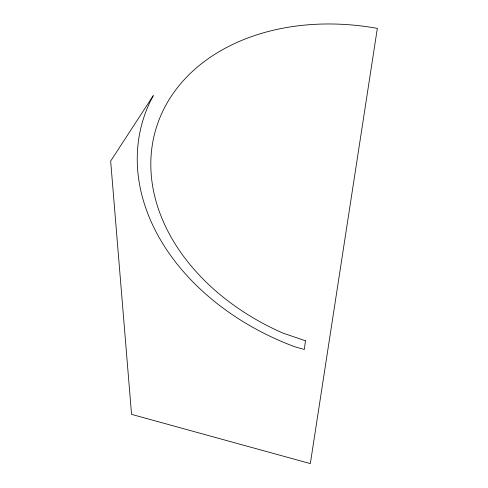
<?xml version="1.0" encoding="UTF-8"?>
<svg xmlns="http://www.w3.org/2000/svg" width="488" height="488" viewBox="0 0 488 488"><rect width="100%" height="100%" fill="white"/><g stroke="black" fill="none" stroke-linecap="round" stroke-linejoin="round"><path stroke-width="0.73" d="M305.445 340.77L304.347 349.457L294.972 346.834A230.726 173.655 16.6 0 1 153.287 95.611L110.66 161.064L131.547 414.361L310.331 463.6L377.34 28.389A214.897 161.424 16.6 0 0 156.3 127.74A214.897 161.424 16.6 0 0 282.955 333.097L305.445 340.77"/></g></svg>
